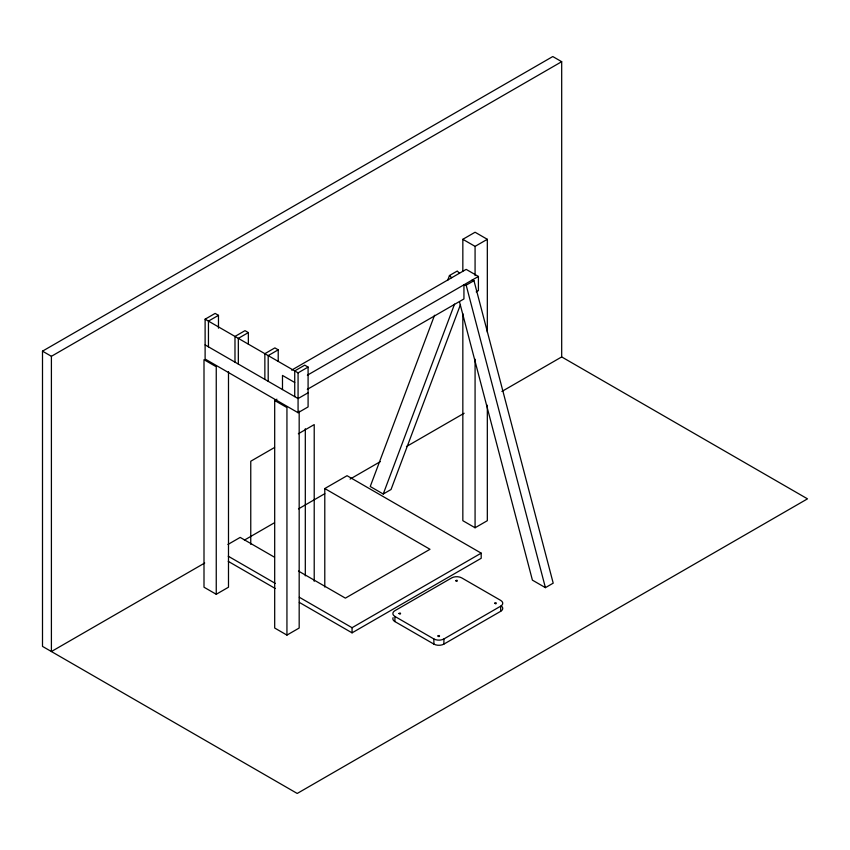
<?xml version="1.0" encoding="UTF-8"?>
<svg xmlns="http://www.w3.org/2000/svg" width="850" height="850" viewBox="0 0 850 850"><rect width="100%" height="100%" fill="white"/><g stroke="black" fill="none" stroke-linecap="round" stroke-linejoin="round"><path stroke-width="1.27" d="M434.552 315.244L370.239 486.508L383.233 494.02L391.032 489.515L460.487 304.566M447.61 280.489L449.469 275.527L457.257 271.033L459.489 273.233M383.233 494.02L454.559 304.098M42.5 351.156L552.787 56.546L561.691 61.689L561.691 356.926L807.5 498.844L297.213 793.454L42.5 646.393L42.5 351.156L51.404 356.299L561.691 61.689M294.727 396.642L294.727 370.929L304.746 365.149L308.093 367.072L308.093 406.927L298.074 412.707L205.116 359.04L205.116 319.186L215.135 313.406L218.471 315.339L218.471 328.185M218.471 315.339L208.452 321.119L208.452 346.832M248.349 344.154L248.349 332.584L238.329 338.364L238.329 364.076M462.836 271.161L462.836 239.307L475.076 232.241L487.326 239.307L487.326 332.212M278.216 361.399L278.216 349.828L268.196 355.608L268.196 381.321M462.836 239.307L475.076 246.373L487.326 239.307M291.667 370.122L466.172 269.376L478.412 276.452L478.412 290.594L476.191 291.879M205.116 319.186L298.074 372.863L308.093 367.072M307.36 375.211L478.412 276.452M307.307 389.374L463.941 298.945L463.941 284.803L466.172 285.175L473.971 280.681L553.201 583.153L545.413 587.648L532.408 580.146L459.499 301.824M299.179 411.081L299.179 628.023L286.939 635.099L274.688 628.023L274.688 400.499L276.919 399.213M308.093 392.785L298.074 398.565L205.116 344.898M274.55 447.493L250.761 461.231L250.761 544.329M298.35 433.755L314.213 424.596L314.213 581.315M227.938 544.468L240.178 537.402L274.486 557.207M324.785 587.042L324.785 488.548L347.055 475.703L481.196 553.148L481.196 558.291L352.059 632.846L299.317 602.395M204.712 563.019L51.404 651.536L51.404 356.299M244.407 540.101L274.486 522.739M298.488 508.874L324.785 493.691M350.094 479.092L380.343 461.624M406.438 446.558L464.132 413.249M501.893 391.446L561.691 356.926M216.251 594.278L216.251 366.754L204 359.688L204 587.212L216.251 594.278L228.491 587.212L228.491 371.588M462.836 313.639L462.836 520.689L475.076 527.765L487.326 520.689L487.326 405.216M299.317 597.253L352.059 627.704L481.196 553.148M394.921 616.452L433.882 638.956A7.087 4.091 0 0 0 443.902 638.956L500.682 606.178A7.087 4.091 0 0 0 500.682 600.387L461.72 577.894A7.087 4.091 0 0 0 451.701 577.894L394.921 610.672A7.087 4.091 0 0 0 394.921 616.452L394.921 621.594L433.882 644.098A7.087 4.091 0 0 0 443.902 644.098L500.682 611.309A7.087 4.091 0 0 0 501.808 606.379M471.739 280.309L473.971 280.681M248.349 332.584L245.002 330.65L234.982 336.441L234.982 362.142M278.216 349.828L274.879 347.894L264.86 353.685L264.86 379.397M294.727 382.5L282.487 375.434L282.487 389.566M274.688 400.499L286.939 407.564L286.939 635.099M324.785 488.548L429.994 549.291L345.387 598.134L298.499 571.072M228.236 556.208L275.241 583.355M228.236 561.351L275.241 588.497M449.469 275.527L451.701 277.737M466.172 285.175L545.413 587.648M500.682 606.178L500.682 611.309M475.076 246.373L475.076 275.581M475.076 359.199L475.076 527.765M443.902 638.956L443.902 644.098M433.882 638.956L433.882 644.098M352.059 627.704L352.059 632.846M305.309 428.74L305.309 575.886M298.074 372.863L298.074 412.707M394.921 621.594A7.087 4.091 0 0 1 393.093 617.653M398.958 613.477C400.701 615.687 401.498 611.639 398.958 613.477M437.931 635.97C439.663 638.18 440.459 634.132 437.931 635.97M455.738 580.699C457.47 582.909 458.277 578.861 455.738 580.699M494.7 603.192C496.432 605.402 497.239 601.354 494.7 603.192"/></g></svg>
